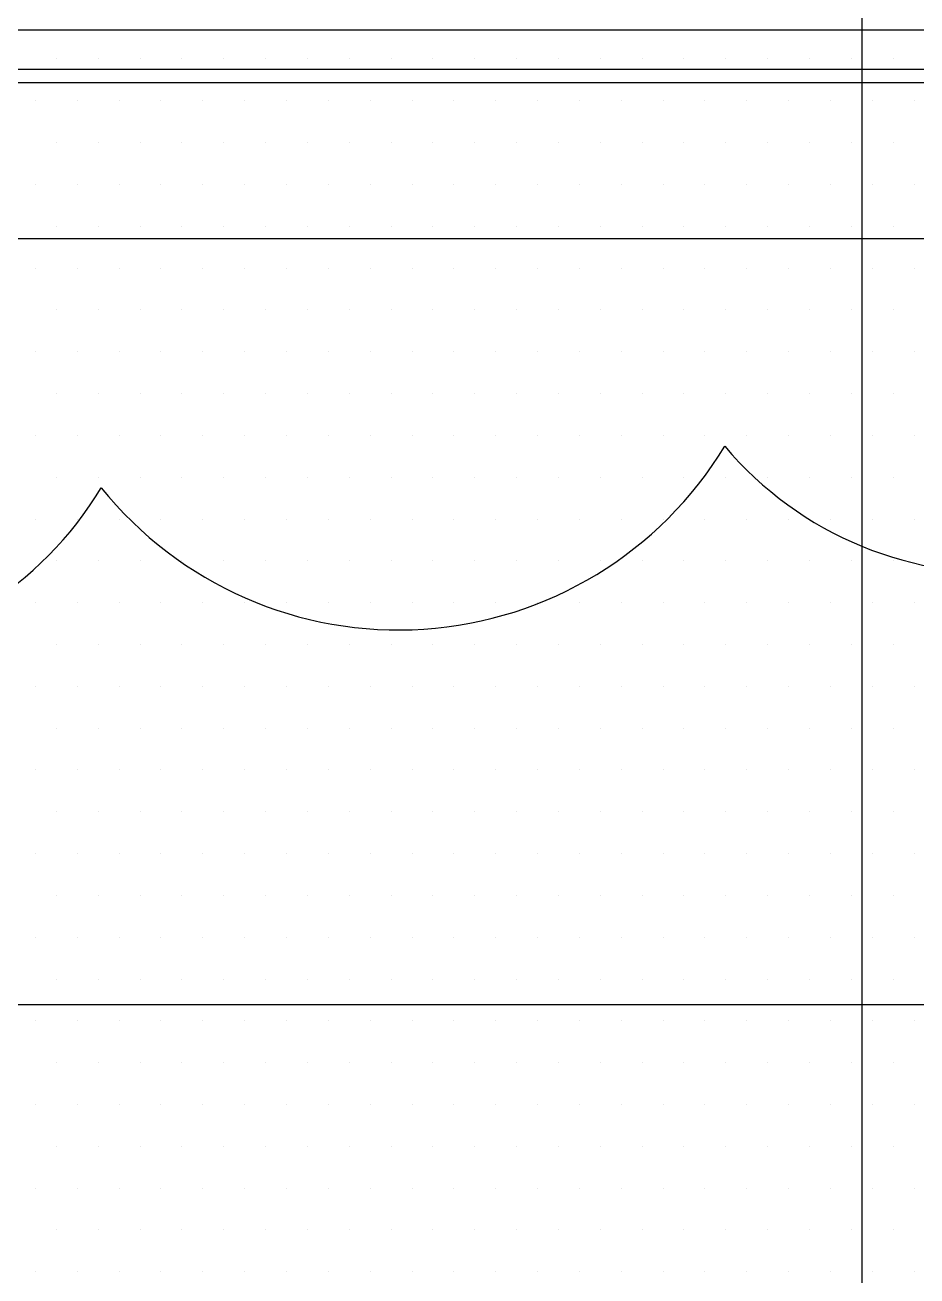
# Model space of a CAD drawing. Header units: millimetres. Extents: x 43168.9 to 43194.6, y -25545.1 to -25543.4.
# Drawn here: x 43175.4414 to 43175.5091, y -25544.0045 to -25543.9095 of the extents above; entities that cross this region are included whole.
import ezdxf

# ---------------------------------------------------------------- set-up
doc = ezdxf.new("R2010")
doc.units = ezdxf.units.MM
doc.header["$LTSCALE"] = 200
doc.linetypes.add('DASHDOT2', pattern=[0.5, 0.25, -0.125, 0, -0.125])
for name, color, linetype in [('aks_sgh', 5, 'DASHDOT2'), ('cam_sgh', 1, 'Continuous'), ('olcudis_sgh', 185, 'Continuous'), ('tarama-zemin_sgh', 197, 'Continuous')]:
    doc.layers.add(name, color=color, linetype=linetype)

msp = doc.modelspace()

# ---------------------------------------------------------------- linework, layer by layer
for p, q in [((43175.494472, -25543.941494), (43175.494472, -25543.941494)), ((43175.44715, -25543.944647), (43175.44715, -25543.944647))]:
    msp.add_line(p, q)
for centre, radius, start, end in [((43175.515176, -25543.92406), 0.027066, 220.09941, 330.09941), ((43175.469707, -25543.926502), 0.028949, 218.81197, 328.81197), ((43175.423962, -25543.93076), 0.027028, 219.08336, 329.08336)]:
    msp.add_arc(centre, radius, start, end)
at = {"layer": 'aks_sgh'}
for p, q in [((43175.504879, -25543.740919), (43175.504879, -25544.609919)), ((43175.80688, -25543.90991), (43175.004878, -25543.90991)), ((43175.80688, -25543.983919), (43175.004878, -25543.983919))]:
    msp.add_line(p, q, dxfattribs=at)
at = {"layer": 'cam_sgh'}
for p, q in [((43175.541879, -25543.91291), (43175.405879, -25543.91291)), ((43175.540879, -25543.91391), (43175.405879, -25543.91391))]:
    msp.add_line(p, q, dxfattribs=at)
at = {"layer": 'olcudis_sgh'}
msp.add_line((43175.541129, -25543.925757), (43175.270629, -25543.925757), dxfattribs=at)
at = {"layer": 'tarama-zemin_sgh'}
for p, q in [((43175.44375, -25543.9121), (43175.44375, -25543.9121)), ((43175.446925, -25543.9121), (43175.446925, -25543.9121)), ((43175.4501, -25543.9121), (43175.4501, -25543.9121)), ((43175.453275, -25543.9121), (43175.453275, -25543.9121)), ((43175.45645, -25543.9121), (43175.45645, -25543.9121)), ((43175.459625, -25543.9121), (43175.459625, -25543.9121)), ((43175.4628, -25543.9121), (43175.4628, -25543.9121)), ((43175.465975, -25543.9121), (43175.465975, -25543.9121)), ((43175.46915, -25543.9121), (43175.46915, -25543.9121)), ((43175.472325, -25543.9121), (43175.472325, -25543.9121)), ((43175.4755, -25543.9121), (43175.4755, -25543.9121)), ((43175.478675, -25543.9121), (43175.478675, -25543.9121)), ((43175.48185, -25543.9121), (43175.48185, -25543.9121)), ((43175.485025, -25543.9121), (43175.485025, -25543.9121)), ((43175.4882, -25543.9121), (43175.4882, -25543.9121)), ((43175.491375, -25543.9121), (43175.491375, -25543.9121)), ((43175.49455, -25543.9121), (43175.49455, -25543.9121)), ((43175.497725, -25543.9121), (43175.497725, -25543.9121)), ((43175.5009, -25543.9121), (43175.5009, -25543.9121)), ((43175.504075, -25543.9121), (43175.504075, -25543.9121)), ((43175.50725, -25543.9121), (43175.50725, -25543.9121)), ((43175.442162, -25543.915275), (43175.442162, -25543.915275)), ((43175.445337, -25543.915275), (43175.445337, -25543.915275)), ((43175.448512, -25543.915275), (43175.448512, -25543.915275)), ((43175.451687, -25543.915275), (43175.451687, -25543.915275)), ((43175.454862, -25543.915275), (43175.454862, -25543.915275)), ((43175.458037, -25543.915275), (43175.458037, -25543.915275)), ((43175.461212, -25543.915275), (43175.461212, -25543.915275)), ((43175.464387, -25543.915275), (43175.464387, -25543.915275)), ((43175.467562, -25543.915275), (43175.467562, -25543.915275)), ((43175.470737, -25543.915275), (43175.470737, -25543.915275)), ((43175.473912, -25543.915275), (43175.473912, -25543.915275)), ((43175.477087, -25543.915275), (43175.477087, -25543.915275)), ((43175.480262, -25543.915275), (43175.480262, -25543.915275)), ((43175.483437, -25543.915275), (43175.483437, -25543.915275)), ((43175.486612, -25543.915275), (43175.486612, -25543.915275)), ((43175.489787, -25543.915275), (43175.489787, -25543.915275)), ((43175.492962, -25543.915275), (43175.492962, -25543.915275)), ((43175.496137, -25543.915275), (43175.496137, -25543.915275)), ((43175.499312, -25543.915275), (43175.499312, -25543.915275)), ((43175.502487, -25543.915275), (43175.502487, -25543.915275)), ((43175.505662, -25543.915275), (43175.505662, -25543.915275)), ((43175.508837, -25543.915275), (43175.508837, -25543.915275)), ((43175.44375, -25543.91845), (43175.44375, -25543.91845)), ((43175.446925, -25543.91845), (43175.446925, -25543.91845)), ((43175.4501, -25543.91845), (43175.4501, -25543.91845)), ((43175.453275, -25543.91845), (43175.453275, -25543.91845)), ((43175.45645, -25543.91845), (43175.45645, -25543.91845)), ((43175.459625, -25543.91845), (43175.459625, -25543.91845)), ((43175.4628, -25543.91845), (43175.4628, -25543.91845)), ((43175.465975, -25543.91845), (43175.465975, -25543.91845)), ((43175.46915, -25543.91845), (43175.46915, -25543.91845)), ((43175.472325, -25543.91845), (43175.472325, -25543.91845)), ((43175.4755, -25543.91845), (43175.4755, -25543.91845)), ((43175.478675, -25543.91845), (43175.478675, -25543.91845)), ((43175.48185, -25543.91845), (43175.48185, -25543.91845)), ((43175.485025, -25543.91845), (43175.485025, -25543.91845)), ((43175.4882, -25543.91845), (43175.4882, -25543.91845)), ((43175.491375, -25543.91845), (43175.491375, -25543.91845)), ((43175.49455, -25543.91845), (43175.49455, -25543.91845)), ((43175.497725, -25543.91845), (43175.497725, -25543.91845)), ((43175.5009, -25543.91845), (43175.5009, -25543.91845)), ((43175.504075, -25543.91845), (43175.504075, -25543.91845)), ((43175.50725, -25543.91845), (43175.50725, -25543.91845)), ((43175.442162, -25543.921625), (43175.442162, -25543.921625)), ((43175.445337, -25543.921625), (43175.445337, -25543.921625)), ((43175.448512, -25543.921625), (43175.448512, -25543.921625)), ((43175.451687, -25543.921625), (43175.451687, -25543.921625)), ((43175.454862, -25543.921625), (43175.454862, -25543.921625)), ((43175.458037, -25543.921625), (43175.458037, -25543.921625)), ((43175.461212, -25543.921625), (43175.461212, -25543.921625)), ((43175.464387, -25543.921625), (43175.464387, -25543.921625)), ((43175.467562, -25543.921625), (43175.467562, -25543.921625)), ((43175.470737, -25543.921625), (43175.470737, -25543.921625)), ((43175.473912, -25543.921625), (43175.473912, -25543.921625)), ((43175.477087, -25543.921625), (43175.477087, -25543.921625)), ((43175.480262, -25543.921625), (43175.480262, -25543.921625)), ((43175.483437, -25543.921625), (43175.483437, -25543.921625)), ((43175.486612, -25543.921625), (43175.486612, -25543.921625)), ((43175.489787, -25543.921625), (43175.489787, -25543.921625)), ((43175.492962, -25543.921625), (43175.492962, -25543.921625)), ((43175.496137, -25543.921625), (43175.496137, -25543.921625)), ((43175.499312, -25543.921625), (43175.499312, -25543.921625)), ((43175.502487, -25543.921625), (43175.502487, -25543.921625)), ((43175.505662, -25543.921625), (43175.505662, -25543.921625)), ((43175.508837, -25543.921625), (43175.508837, -25543.921625)), ((43175.44375, -25543.9248), (43175.44375, -25543.9248)), ((43175.446925, -25543.9248), (43175.446925, -25543.9248)), ((43175.4501, -25543.9248), (43175.4501, -25543.9248)), ((43175.453275, -25543.9248), (43175.453275, -25543.9248)), ((43175.45645, -25543.9248), (43175.45645, -25543.9248)), ((43175.459625, -25543.9248), (43175.459625, -25543.9248)), ((43175.4628, -25543.9248), (43175.4628, -25543.9248)), ((43175.465975, -25543.9248), (43175.465975, -25543.9248)), ((43175.46915, -25543.9248), (43175.46915, -25543.9248)), ((43175.472325, -25543.9248), (43175.472325, -25543.9248)), ((43175.4755, -25543.9248), (43175.4755, -25543.9248)), ((43175.478675, -25543.9248), (43175.478675, -25543.9248)), ((43175.48185, -25543.9248), (43175.48185, -25543.9248)), ((43175.485025, -25543.9248), (43175.485025, -25543.9248)), ((43175.4882, -25543.9248), (43175.4882, -25543.9248)), ((43175.491375, -25543.9248), (43175.491375, -25543.9248)), ((43175.49455, -25543.9248), (43175.49455, -25543.9248)), ((43175.497725, -25543.9248), (43175.497725, -25543.9248)), ((43175.5009, -25543.9248), (43175.5009, -25543.9248)), ((43175.504075, -25543.9248), (43175.504075, -25543.9248)), ((43175.50725, -25543.9248), (43175.50725, -25543.9248)), ((43175.442162, -25543.927975), (43175.442162, -25543.927975)), ((43175.445337, -25543.927975), (43175.445337, -25543.927975)), ((43175.448512, -25543.927975), (43175.448512, -25543.927975)), ((43175.451687, -25543.927975), (43175.451687, -25543.927975)), ((43175.454862, -25543.927975), (43175.454862, -25543.927975)), ((43175.458037, -25543.927975), (43175.458037, -25543.927975)), ((43175.461212, -25543.927975), (43175.461212, -25543.927975)), ((43175.464387, -25543.927975), (43175.464387, -25543.927975)), ((43175.467562, -25543.927975), (43175.467562, -25543.927975)), ((43175.470737, -25543.927975), (43175.470737, -25543.927975)), ((43175.473912, -25543.927975), (43175.473912, -25543.927975)), ((43175.477087, -25543.927975), (43175.477087, -25543.927975)), ((43175.480262, -25543.927975), (43175.480262, -25543.927975)), ((43175.483437, -25543.927975), (43175.483437, -25543.927975)), ((43175.486612, -25543.927975), (43175.486612, -25543.927975)), ((43175.489787, -25543.927975), (43175.489787, -25543.927975)), ((43175.492962, -25543.927975), (43175.492962, -25543.927975)), ((43175.496137, -25543.927975), (43175.496137, -25543.927975)), ((43175.499312, -25543.927975), (43175.499312, -25543.927975)), ((43175.502487, -25543.927975), (43175.502487, -25543.927975)), ((43175.505662, -25543.927975), (43175.505662, -25543.927975)), ((43175.508837, -25543.927975), (43175.508837, -25543.927975)), ((43175.44375, -25543.93115), (43175.44375, -25543.93115)), ((43175.446925, -25543.93115), (43175.446925, -25543.93115)), ((43175.4501, -25543.93115), (43175.4501, -25543.93115)), ((43175.453275, -25543.93115), (43175.453275, -25543.93115)), ((43175.45645, -25543.93115), (43175.45645, -25543.93115)), ((43175.459625, -25543.93115), (43175.459625, -25543.93115)), ((43175.4628, -25543.93115), (43175.4628, -25543.93115)), ((43175.465975, -25543.93115), (43175.465975, -25543.93115)), ((43175.46915, -25543.93115), (43175.46915, -25543.93115)), ((43175.472325, -25543.93115), (43175.472325, -25543.93115)), ((43175.4755, -25543.93115), (43175.4755, -25543.93115)), ((43175.478675, -25543.93115), (43175.478675, -25543.93115)), ((43175.48185, -25543.93115), (43175.48185, -25543.93115)), ((43175.485025, -25543.93115), (43175.485025, -25543.93115)), ((43175.4882, -25543.93115), (43175.4882, -25543.93115)), ((43175.491375, -25543.93115), (43175.491375, -25543.93115)), ((43175.49455, -25543.93115), (43175.49455, -25543.93115)), ((43175.497725, -25543.93115), (43175.497725, -25543.93115)), ((43175.5009, -25543.93115), (43175.5009, -25543.93115)), ((43175.504075, -25543.93115), (43175.504075, -25543.93115)), ((43175.50725, -25543.93115), (43175.50725, -25543.93115)), ((43175.442162, -25543.934325), (43175.442162, -25543.934325)), ((43175.445337, -25543.934325), (43175.445337, -25543.934325)), ((43175.448512, -25543.934325), (43175.448512, -25543.934325)), ((43175.451687, -25543.934325), (43175.451687, -25543.934325)), ((43175.454862, -25543.934325), (43175.454862, -25543.934325)), ((43175.458037, -25543.934325), (43175.458037, -25543.934325)), ((43175.461212, -25543.934325), (43175.461212, -25543.934325)), ((43175.464387, -25543.934325), (43175.464387, -25543.934325)), ((43175.467562, -25543.934325), (43175.467562, -25543.934325)), ((43175.470737, -25543.934325), (43175.470737, -25543.934325)), ((43175.473912, -25543.934325), (43175.473912, -25543.934325)), ((43175.477087, -25543.934325), (43175.477087, -25543.934325)), ((43175.480262, -25543.934325), (43175.480262, -25543.934325)), ((43175.483437, -25543.934325), (43175.483437, -25543.934325)), ((43175.486612, -25543.934325), (43175.486612, -25543.934325)), ((43175.489787, -25543.934325), (43175.489787, -25543.934325)), ((43175.492962, -25543.934325), (43175.492962, -25543.934325)), ((43175.496137, -25543.934325), (43175.496137, -25543.934325)), ((43175.499312, -25543.934325), (43175.499312, -25543.934325)), ((43175.502487, -25543.934325), (43175.502487, -25543.934325)), ((43175.505662, -25543.934325), (43175.505662, -25543.934325)), ((43175.508837, -25543.934325), (43175.508837, -25543.934325)), ((43175.44375, -25543.9375), (43175.44375, -25543.9375)), ((43175.446925, -25543.9375), (43175.446925, -25543.9375)), ((43175.4501, -25543.9375), (43175.4501, -25543.9375)), ((43175.453275, -25543.9375), (43175.453275, -25543.9375)), ((43175.45645, -25543.9375), (43175.45645, -25543.9375)), ((43175.459625, -25543.9375), (43175.459625, -25543.9375)), ((43175.4628, -25543.9375), (43175.4628, -25543.9375)), ((43175.465975, -25543.9375), (43175.465975, -25543.9375)), ((43175.46915, -25543.9375), (43175.46915, -25543.9375)), ((43175.472325, -25543.9375), (43175.472325, -25543.9375)), ((43175.4755, -25543.9375), (43175.4755, -25543.9375)), ((43175.478675, -25543.9375), (43175.478675, -25543.9375)), ((43175.48185, -25543.9375), (43175.48185, -25543.9375)), ((43175.485025, -25543.9375), (43175.485025, -25543.9375)), ((43175.4882, -25543.9375), (43175.4882, -25543.9375)), ((43175.491375, -25543.9375), (43175.491375, -25543.9375)), ((43175.49455, -25543.9375), (43175.49455, -25543.9375)), ((43175.497725, -25543.9375), (43175.497725, -25543.9375)), ((43175.5009, -25543.9375), (43175.5009, -25543.9375)), ((43175.504075, -25543.9375), (43175.504075, -25543.9375)), ((43175.50725, -25543.9375), (43175.50725, -25543.9375)), ((43175.442162, -25543.940675), (43175.442162, -25543.940675)), ((43175.445337, -25543.940675), (43175.445337, -25543.940675)), ((43175.448512, -25543.940675), (43175.448512, -25543.940675)), ((43175.451687, -25543.940675), (43175.451687, -25543.940675)), ((43175.454862, -25543.940675), (43175.454862, -25543.940675)), ((43175.458037, -25543.940675), (43175.458037, -25543.940675)), ((43175.461212, -25543.940675), (43175.461212, -25543.940675)), ((43175.464387, -25543.940675), (43175.464387, -25543.940675)), ((43175.467562, -25543.940675), (43175.467562, -25543.940675)), ((43175.470737, -25543.940675), (43175.470737, -25543.940675)), ((43175.473912, -25543.940675), (43175.473912, -25543.940675)), ((43175.477087, -25543.940675), (43175.477087, -25543.940675)), ((43175.480262, -25543.940675), (43175.480262, -25543.940675)), ((43175.483437, -25543.940675), (43175.483437, -25543.940675)), ((43175.486612, -25543.940675), (43175.486612, -25543.940675)), ((43175.489787, -25543.940675), (43175.489787, -25543.940675)), ((43175.492962, -25543.940675), (43175.492962, -25543.940675)), ((43175.496137, -25543.940675), (43175.496137, -25543.940675)), ((43175.499312, -25543.940675), (43175.499312, -25543.940675)), ((43175.502487, -25543.940675), (43175.502487, -25543.940675)), ((43175.505662, -25543.940675), (43175.505662, -25543.940675)), ((43175.508837, -25543.940675), (43175.508837, -25543.940675)), ((43175.44375, -25543.94385), (43175.44375, -25543.94385)), ((43175.446925, -25543.94385), (43175.446925, -25543.94385)), ((43175.4501, -25543.94385), (43175.4501, -25543.94385)), ((43175.453275, -25543.94385), (43175.453275, -25543.94385)), ((43175.45645, -25543.94385), (43175.45645, -25543.94385)), ((43175.459625, -25543.94385), (43175.459625, -25543.94385)), ((43175.4628, -25543.94385), (43175.4628, -25543.94385)), ((43175.465975, -25543.94385), (43175.465975, -25543.94385)), ((43175.46915, -25543.94385), (43175.46915, -25543.94385)), ((43175.472325, -25543.94385), (43175.472325, -25543.94385)), ((43175.4755, -25543.94385), (43175.4755, -25543.94385)), ((43175.478675, -25543.94385), (43175.478675, -25543.94385)), ((43175.48185, -25543.94385), (43175.48185, -25543.94385)), ((43175.485025, -25543.94385), (43175.485025, -25543.94385)), ((43175.4882, -25543.94385), (43175.4882, -25543.94385)), ((43175.491375, -25543.94385), (43175.491375, -25543.94385)), ((43175.49455, -25543.94385), (43175.49455, -25543.94385)), ((43175.497725, -25543.94385), (43175.497725, -25543.94385)), ((43175.5009, -25543.94385), (43175.5009, -25543.94385)), ((43175.504075, -25543.94385), (43175.504075, -25543.94385)), ((43175.50725, -25543.94385), (43175.50725, -25543.94385)), ((43175.442162, -25543.947025), (43175.442162, -25543.947025)), ((43175.445337, -25543.947025), (43175.445337, -25543.947025)), ((43175.448512, -25543.947025), (43175.448512, -25543.947025)), ((43175.451687, -25543.947025), (43175.451687, -25543.947025)), ((43175.454862, -25543.947025), (43175.454862, -25543.947025)), ((43175.458037, -25543.947025), (43175.458037, -25543.947025)), ((43175.461212, -25543.947025), (43175.461212, -25543.947025)), ((43175.464387, -25543.947025), (43175.464387, -25543.947025)), ((43175.467562, -25543.947025), (43175.467562, -25543.947025)), ((43175.470737, -25543.947025), (43175.470737, -25543.947025)), ((43175.473912, -25543.947025), (43175.473912, -25543.947025)), ((43175.477087, -25543.947025), (43175.477087, -25543.947025)), ((43175.480262, -25543.947025), (43175.480262, -25543.947025)), ((43175.483437, -25543.947025), (43175.483437, -25543.947025)), ((43175.486612, -25543.947025), (43175.486612, -25543.947025)), ((43175.489787, -25543.947025), (43175.489787, -25543.947025)), ((43175.492962, -25543.947025), (43175.492962, -25543.947025)), ((43175.496137, -25543.947025), (43175.496137, -25543.947025)), ((43175.499312, -25543.947025), (43175.499312, -25543.947025)), ((43175.502487, -25543.947025), (43175.502487, -25543.947025)), ((43175.505662, -25543.947025), (43175.505662, -25543.947025)), ((43175.508837, -25543.947025), (43175.508837, -25543.947025)), ((43175.44375, -25543.9502), (43175.44375, -25543.9502)), ((43175.446925, -25543.9502), (43175.446925, -25543.9502)), ((43175.4501, -25543.9502), (43175.4501, -25543.9502)), ((43175.453275, -25543.9502), (43175.453275, -25543.9502)), ((43175.45645, -25543.9502), (43175.45645, -25543.9502)), ((43175.459625, -25543.9502), (43175.459625, -25543.9502)), ((43175.4628, -25543.9502), (43175.4628, -25543.9502)), ((43175.465975, -25543.9502), (43175.465975, -25543.9502)), ((43175.46915, -25543.9502), (43175.46915, -25543.9502)), ((43175.472325, -25543.9502), (43175.472325, -25543.9502)), ((43175.4755, -25543.9502), (43175.4755, -25543.9502)), ((43175.478675, -25543.9502), (43175.478675, -25543.9502)), ((43175.48185, -25543.9502), (43175.48185, -25543.9502)), ((43175.485025, -25543.9502), (43175.485025, -25543.9502)), ((43175.4882, -25543.9502), (43175.4882, -25543.9502)), ((43175.491375, -25543.9502), (43175.491375, -25543.9502)), ((43175.49455, -25543.9502), (43175.49455, -25543.9502)), ((43175.497725, -25543.9502), (43175.497725, -25543.9502)), ((43175.5009, -25543.9502), (43175.5009, -25543.9502)), ((43175.504075, -25543.9502), (43175.504075, -25543.9502)), ((43175.50725, -25543.9502), (43175.50725, -25543.9502)), ((43175.442162, -25543.953375), (43175.442162, -25543.953375)), ((43175.445337, -25543.953375), (43175.445337, -25543.953375)), ((43175.448512, -25543.953375), (43175.448512, -25543.953375)), ((43175.451687, -25543.953375), (43175.451687, -25543.953375)), ((43175.454862, -25543.953375), (43175.454862, -25543.953375)), ((43175.458037, -25543.953375), (43175.458037, -25543.953375)), ((43175.461212, -25543.953375), (43175.461212, -25543.953375)), ((43175.464387, -25543.953375), (43175.464387, -25543.953375)), ((43175.467562, -25543.953375), (43175.467562, -25543.953375)), ((43175.470737, -25543.953375), (43175.470737, -25543.953375)), ((43175.473912, -25543.953375), (43175.473912, -25543.953375)), ((43175.477087, -25543.953375), (43175.477087, -25543.953375)), ((43175.480262, -25543.953375), (43175.480262, -25543.953375)), ((43175.483437, -25543.953375), (43175.483437, -25543.953375)), ((43175.486612, -25543.953375), (43175.486612, -25543.953375)), ((43175.489787, -25543.953375), (43175.489787, -25543.953375)), ((43175.492962, -25543.953375), (43175.492962, -25543.953375)), ((43175.496137, -25543.953375), (43175.496137, -25543.953375)), ((43175.499312, -25543.953375), (43175.499312, -25543.953375)), ((43175.502487, -25543.953375), (43175.502487, -25543.953375)), ((43175.505662, -25543.953375), (43175.505662, -25543.953375)), ((43175.508837, -25543.953375), (43175.508837, -25543.953375)), ((43175.44375, -25543.95655), (43175.44375, -25543.95655)), ((43175.446925, -25543.95655), (43175.446925, -25543.95655)), ((43175.4501, -25543.95655), (43175.4501, -25543.95655)), ((43175.453275, -25543.95655), (43175.453275, -25543.95655)), ((43175.45645, -25543.95655), (43175.45645, -25543.95655)), ((43175.459625, -25543.95655), (43175.459625, -25543.95655)), ((43175.4628, -25543.95655), (43175.4628, -25543.95655)), ((43175.465975, -25543.95655), (43175.465975, -25543.95655)), ((43175.46915, -25543.95655), (43175.46915, -25543.95655)), ((43175.472325, -25543.95655), (43175.472325, -25543.95655)), ((43175.4755, -25543.95655), (43175.4755, -25543.95655)), ((43175.478675, -25543.95655), (43175.478675, -25543.95655)), ((43175.48185, -25543.95655), (43175.48185, -25543.95655)), ((43175.485025, -25543.95655), (43175.485025, -25543.95655)), ((43175.4882, -25543.95655), (43175.4882, -25543.95655)), ((43175.491375, -25543.95655), (43175.491375, -25543.95655)), ((43175.49455, -25543.95655), (43175.49455, -25543.95655)), ((43175.497725, -25543.95655), (43175.497725, -25543.95655)), ((43175.5009, -25543.95655), (43175.5009, -25543.95655)), ((43175.504075, -25543.95655), (43175.504075, -25543.95655)), ((43175.50725, -25543.95655), (43175.50725, -25543.95655)), ((43175.442162, -25543.959725), (43175.442162, -25543.959725)), ((43175.445337, -25543.959725), (43175.445337, -25543.959725)), ((43175.448512, -25543.959725), (43175.448512, -25543.959725)), ((43175.451687, -25543.959725), (43175.451687, -25543.959725)), ((43175.454862, -25543.959725), (43175.454862, -25543.959725)), ((43175.458037, -25543.959725), (43175.458037, -25543.959725)), ((43175.461212, -25543.959725), (43175.461212, -25543.959725)), ((43175.464387, -25543.959725), (43175.464387, -25543.959725)), ((43175.467562, -25543.959725), (43175.467562, -25543.959725)), ((43175.470737, -25543.959725), (43175.470737, -25543.959725)), ((43175.473912, -25543.959725), (43175.473912, -25543.959725)), ((43175.477087, -25543.959725), (43175.477087, -25543.959725)), ((43175.480262, -25543.959725), (43175.480262, -25543.959725)), ((43175.483437, -25543.959725), (43175.483437, -25543.959725)), ((43175.486612, -25543.959725), (43175.486612, -25543.959725)), ((43175.489787, -25543.959725), (43175.489787, -25543.959725)), ((43175.492962, -25543.959725), (43175.492962, -25543.959725)), ((43175.496137, -25543.959725), (43175.496137, -25543.959725)), ((43175.499312, -25543.959725), (43175.499312, -25543.959725)), ((43175.502487, -25543.959725), (43175.502487, -25543.959725)), ((43175.505662, -25543.959725), (43175.505662, -25543.959725)), ((43175.508837, -25543.959725), (43175.508837, -25543.959725)), ((43175.44375, -25543.9629), (43175.44375, -25543.9629)), ((43175.446925, -25543.9629), (43175.446925, -25543.9629)), ((43175.4501, -25543.9629), (43175.4501, -25543.9629)), ((43175.453275, -25543.9629), (43175.453275, -25543.9629)), ((43175.45645, -25543.9629), (43175.45645, -25543.9629)), ((43175.459625, -25543.9629), (43175.459625, -25543.9629)), ((43175.4628, -25543.9629), (43175.4628, -25543.9629)), ((43175.465975, -25543.9629), (43175.465975, -25543.9629)), ((43175.46915, -25543.9629), (43175.46915, -25543.9629)), ((43175.472325, -25543.9629), (43175.472325, -25543.9629)), ((43175.4755, -25543.9629), (43175.4755, -25543.9629)), ((43175.478675, -25543.9629), (43175.478675, -25543.9629)), ((43175.48185, -25543.9629), (43175.48185, -25543.9629)), ((43175.485025, -25543.9629), (43175.485025, -25543.9629)), ((43175.4882, -25543.9629), (43175.4882, -25543.9629)), ((43175.491375, -25543.9629), (43175.491375, -25543.9629)), ((43175.49455, -25543.9629), (43175.49455, -25543.9629)), ((43175.497725, -25543.9629), (43175.497725, -25543.9629)), ((43175.5009, -25543.9629), (43175.5009, -25543.9629)), ((43175.504075, -25543.9629), (43175.504075, -25543.9629)), ((43175.50725, -25543.9629), (43175.50725, -25543.9629)), ((43175.442162, -25543.966075), (43175.442162, -25543.966075)), ((43175.445337, -25543.966075), (43175.445337, -25543.966075)), ((43175.448512, -25543.966075), (43175.448512, -25543.966075)), ((43175.451687, -25543.966075), (43175.451687, -25543.966075)), ((43175.454862, -25543.966075), (43175.454862, -25543.966075)), ((43175.458037, -25543.966075), (43175.458037, -25543.966075)), ((43175.461212, -25543.966075), (43175.461212, -25543.966075)), ((43175.464387, -25543.966075), (43175.464387, -25543.966075)), ((43175.467562, -25543.966075), (43175.467562, -25543.966075)), ((43175.470737, -25543.966075), (43175.470737, -25543.966075)), ((43175.473912, -25543.966075), (43175.473912, -25543.966075)), ((43175.477087, -25543.966075), (43175.477087, -25543.966075)), ((43175.480262, -25543.966075), (43175.480262, -25543.966075)), ((43175.483437, -25543.966075), (43175.483437, -25543.966075)), ((43175.486612, -25543.966075), (43175.486612, -25543.966075)), ((43175.489787, -25543.966075), (43175.489787, -25543.966075)), ((43175.492962, -25543.966075), (43175.492962, -25543.966075)), ((43175.496137, -25543.966075), (43175.496137, -25543.966075)), ((43175.499312, -25543.966075), (43175.499312, -25543.966075)), ((43175.502487, -25543.966075), (43175.502487, -25543.966075)), ((43175.505662, -25543.966075), (43175.505662, -25543.966075)), ((43175.508837, -25543.966075), (43175.508837, -25543.966075)), ((43175.44375, -25543.96925), (43175.44375, -25543.96925)), ((43175.446925, -25543.96925), (43175.446925, -25543.96925)), ((43175.4501, -25543.96925), (43175.4501, -25543.96925)), ((43175.453275, -25543.96925), (43175.453275, -25543.96925)), ((43175.45645, -25543.96925), (43175.45645, -25543.96925)), ((43175.459625, -25543.96925), (43175.459625, -25543.96925)), ((43175.4628, -25543.96925), (43175.4628, -25543.96925)), ((43175.465975, -25543.96925), (43175.465975, -25543.96925)), ((43175.46915, -25543.96925), (43175.46915, -25543.96925)), ((43175.472325, -25543.96925), (43175.472325, -25543.96925)), ((43175.4755, -25543.96925), (43175.4755, -25543.96925)), ((43175.478675, -25543.96925), (43175.478675, -25543.96925)), ((43175.48185, -25543.96925), (43175.48185, -25543.96925)), ((43175.485025, -25543.96925), (43175.485025, -25543.96925)), ((43175.4882, -25543.96925), (43175.4882, -25543.96925)), ((43175.491375, -25543.96925), (43175.491375, -25543.96925)), ((43175.49455, -25543.96925), (43175.49455, -25543.96925)), ((43175.497725, -25543.96925), (43175.497725, -25543.96925)), ((43175.5009, -25543.96925), (43175.5009, -25543.96925)), ((43175.504075, -25543.96925), (43175.504075, -25543.96925)), ((43175.50725, -25543.96925), (43175.50725, -25543.96925)), ((43175.442162, -25543.972425), (43175.442162, -25543.972425)), ((43175.445337, -25543.972425), (43175.445337, -25543.972425)), ((43175.448512, -25543.972425), (43175.448512, -25543.972425)), ((43175.451687, -25543.972425), (43175.451687, -25543.972425)), ((43175.454862, -25543.972425), (43175.454862, -25543.972425)), ((43175.458037, -25543.972425), (43175.458037, -25543.972425)), ((43175.461212, -25543.972425), (43175.461212, -25543.972425)), ((43175.464387, -25543.972425), (43175.464387, -25543.972425)), ((43175.467562, -25543.972425), (43175.467562, -25543.972425)), ((43175.470737, -25543.972425), (43175.470737, -25543.972425)), ((43175.473912, -25543.972425), (43175.473912, -25543.972425)), ((43175.477087, -25543.972425), (43175.477087, -25543.972425)), ((43175.480262, -25543.972425), (43175.480262, -25543.972425)), ((43175.483437, -25543.972425), (43175.483437, -25543.972425)), ((43175.486612, -25543.972425), (43175.486612, -25543.972425)), ((43175.489787, -25543.972425), (43175.489787, -25543.972425)), ((43175.492962, -25543.972425), (43175.492962, -25543.972425)), ((43175.496137, -25543.972425), (43175.496137, -25543.972425)), ((43175.499312, -25543.972425), (43175.499312, -25543.972425)), ((43175.502487, -25543.972425), (43175.502487, -25543.972425)), ((43175.505662, -25543.972425), (43175.505662, -25543.972425)), ((43175.508837, -25543.972425), (43175.508837, -25543.972425)), ((43175.44375, -25543.9756), (43175.44375, -25543.9756)), ((43175.446925, -25543.9756), (43175.446925, -25543.9756)), ((43175.4501, -25543.9756), (43175.4501, -25543.9756)), ((43175.453275, -25543.9756), (43175.453275, -25543.9756)), ((43175.45645, -25543.9756), (43175.45645, -25543.9756)), ((43175.459625, -25543.9756), (43175.459625, -25543.9756)), ((43175.4628, -25543.9756), (43175.4628, -25543.9756)), ((43175.465975, -25543.9756), (43175.465975, -25543.9756)), ((43175.46915, -25543.9756), (43175.46915, -25543.9756)), ((43175.472325, -25543.9756), (43175.472325, -25543.9756)), ((43175.4755, -25543.9756), (43175.4755, -25543.9756)), ((43175.478675, -25543.9756), (43175.478675, -25543.9756)), ((43175.48185, -25543.9756), (43175.48185, -25543.9756)), ((43175.485025, -25543.9756), (43175.485025, -25543.9756)), ((43175.4882, -25543.9756), (43175.4882, -25543.9756)), ((43175.491375, -25543.9756), (43175.491375, -25543.9756)), ((43175.49455, -25543.9756), (43175.49455, -25543.9756)), ((43175.497725, -25543.9756), (43175.497725, -25543.9756)), ((43175.5009, -25543.9756), (43175.5009, -25543.9756)), ((43175.504075, -25543.9756), (43175.504075, -25543.9756)), ((43175.50725, -25543.9756), (43175.50725, -25543.9756)), ((43175.442162, -25543.978775), (43175.442162, -25543.978775)), ((43175.445337, -25543.978775), (43175.445337, -25543.978775)), ((43175.448512, -25543.978775), (43175.448512, -25543.978775)), ((43175.451687, -25543.978775), (43175.451687, -25543.978775)), ((43175.454862, -25543.978775), (43175.454862, -25543.978775)), ((43175.458037, -25543.978775), (43175.458037, -25543.978775)), ((43175.461212, -25543.978775), (43175.461212, -25543.978775)), ((43175.464387, -25543.978775), (43175.464387, -25543.978775)), ((43175.467562, -25543.978775), (43175.467562, -25543.978775)), ((43175.470737, -25543.978775), (43175.470737, -25543.978775)), ((43175.473912, -25543.978775), (43175.473912, -25543.978775)), ((43175.477087, -25543.978775), (43175.477087, -25543.978775)), ((43175.480262, -25543.978775), (43175.480262, -25543.978775)), ((43175.483437, -25543.978775), (43175.483437, -25543.978775)), ((43175.486612, -25543.978775), (43175.486612, -25543.978775)), ((43175.489787, -25543.978775), (43175.489787, -25543.978775)), ((43175.492962, -25543.978775), (43175.492962, -25543.978775)), ((43175.496137, -25543.978775), (43175.496137, -25543.978775)), ((43175.499312, -25543.978775), (43175.499312, -25543.978775)), ((43175.502487, -25543.978775), (43175.502487, -25543.978775)), ((43175.505662, -25543.978775), (43175.505662, -25543.978775)), ((43175.508837, -25543.978775), (43175.508837, -25543.978775)), ((43175.44375, -25543.98195), (43175.44375, -25543.98195)), ((43175.446925, -25543.98195), (43175.446925, -25543.98195)), ((43175.4501, -25543.98195), (43175.4501, -25543.98195)), ((43175.453275, -25543.98195), (43175.453275, -25543.98195)), ((43175.45645, -25543.98195), (43175.45645, -25543.98195)), ((43175.459625, -25543.98195), (43175.459625, -25543.98195)), ((43175.4628, -25543.98195), (43175.4628, -25543.98195)), ((43175.465975, -25543.98195), (43175.465975, -25543.98195)), ((43175.46915, -25543.98195), (43175.46915, -25543.98195)), ((43175.472325, -25543.98195), (43175.472325, -25543.98195)), ((43175.4755, -25543.98195), (43175.4755, -25543.98195)), ((43175.478675, -25543.98195), (43175.478675, -25543.98195)), ((43175.48185, -25543.98195), (43175.48185, -25543.98195)), ((43175.485025, -25543.98195), (43175.485025, -25543.98195)), ((43175.4882, -25543.98195), (43175.4882, -25543.98195)), ((43175.491375, -25543.98195), (43175.491375, -25543.98195)), ((43175.49455, -25543.98195), (43175.49455, -25543.98195)), ((43175.497725, -25543.98195), (43175.497725, -25543.98195)), ((43175.5009, -25543.98195), (43175.5009, -25543.98195)), ((43175.504075, -25543.98195), (43175.504075, -25543.98195)), ((43175.50725, -25543.98195), (43175.50725, -25543.98195)), ((43175.442162, -25543.985125), (43175.442162, -25543.985125)), ((43175.445337, -25543.985125), (43175.445337, -25543.985125)), ((43175.448512, -25543.985125), (43175.448512, -25543.985125)), ((43175.451687, -25543.985125), (43175.451687, -25543.985125)), ((43175.454862, -25543.985125), (43175.454862, -25543.985125)), ((43175.458037, -25543.985125), (43175.458037, -25543.985125)), ((43175.461212, -25543.985125), (43175.461212, -25543.985125)), ((43175.464387, -25543.985125), (43175.464387, -25543.985125)), ((43175.467562, -25543.985125), (43175.467562, -25543.985125)), ((43175.470737, -25543.985125), (43175.470737, -25543.985125)), ((43175.473912, -25543.985125), (43175.473912, -25543.985125)), ((43175.477087, -25543.985125), (43175.477087, -25543.985125)), ((43175.480262, -25543.985125), (43175.480262, -25543.985125)), ((43175.483437, -25543.985125), (43175.483437, -25543.985125)), ((43175.486612, -25543.985125), (43175.486612, -25543.985125)), ((43175.489787, -25543.985125), (43175.489787, -25543.985125)), ((43175.492962, -25543.985125), (43175.492962, -25543.985125)), ((43175.496137, -25543.985125), (43175.496137, -25543.985125)), ((43175.499312, -25543.985125), (43175.499312, -25543.985125)), ((43175.502487, -25543.985125), (43175.502487, -25543.985125)), ((43175.505662, -25543.985125), (43175.505662, -25543.985125)), ((43175.508837, -25543.985125), (43175.508837, -25543.985125)), ((43175.44375, -25543.9883), (43175.44375, -25543.9883)), ((43175.446925, -25543.9883), (43175.446925, -25543.9883)), ((43175.4501, -25543.9883), (43175.4501, -25543.9883)), ((43175.453275, -25543.9883), (43175.453275, -25543.9883)), ((43175.45645, -25543.9883), (43175.45645, -25543.9883)), ((43175.459625, -25543.9883), (43175.459625, -25543.9883)), ((43175.4628, -25543.9883), (43175.4628, -25543.9883)), ((43175.465975, -25543.9883), (43175.465975, -25543.9883)), ((43175.46915, -25543.9883), (43175.46915, -25543.9883)), ((43175.472325, -25543.9883), (43175.472325, -25543.9883)), ((43175.4755, -25543.9883), (43175.4755, -25543.9883)), ((43175.478675, -25543.9883), (43175.478675, -25543.9883)), ((43175.48185, -25543.9883), (43175.48185, -25543.9883)), ((43175.485025, -25543.9883), (43175.485025, -25543.9883)), ((43175.4882, -25543.9883), (43175.4882, -25543.9883)), ((43175.491375, -25543.9883), (43175.491375, -25543.9883)), ((43175.49455, -25543.9883), (43175.49455, -25543.9883)), ((43175.497725, -25543.9883), (43175.497725, -25543.9883)), ((43175.5009, -25543.9883), (43175.5009, -25543.9883)), ((43175.504075, -25543.9883), (43175.504075, -25543.9883)), ((43175.50725, -25543.9883), (43175.50725, -25543.9883)), ((43175.442162, -25543.991475), (43175.442162, -25543.991475)), ((43175.445337, -25543.991475), (43175.445337, -25543.991475)), ((43175.448512, -25543.991475), (43175.448512, -25543.991475)), ((43175.451687, -25543.991475), (43175.451687, -25543.991475)), ((43175.454862, -25543.991475), (43175.454862, -25543.991475)), ((43175.458037, -25543.991475), (43175.458037, -25543.991475)), ((43175.461212, -25543.991475), (43175.461212, -25543.991475)), ((43175.464387, -25543.991475), (43175.464387, -25543.991475)), ((43175.467562, -25543.991475), (43175.467562, -25543.991475)), ((43175.470737, -25543.991475), (43175.470737, -25543.991475)), ((43175.473912, -25543.991475), (43175.473912, -25543.991475)), ((43175.477087, -25543.991475), (43175.477087, -25543.991475)), ((43175.480262, -25543.991475), (43175.480262, -25543.991475)), ((43175.483437, -25543.991475), (43175.483437, -25543.991475)), ((43175.486612, -25543.991475), (43175.486612, -25543.991475)), ((43175.489787, -25543.991475), (43175.489787, -25543.991475)), ((43175.492962, -25543.991475), (43175.492962, -25543.991475)), ((43175.496137, -25543.991475), (43175.496137, -25543.991475)), ((43175.499312, -25543.991475), (43175.499312, -25543.991475)), ((43175.502487, -25543.991475), (43175.502487, -25543.991475)), ((43175.505662, -25543.991475), (43175.505662, -25543.991475)), ((43175.508837, -25543.991475), (43175.508837, -25543.991475)), ((43175.44375, -25543.99465), (43175.44375, -25543.99465)), ((43175.446925, -25543.99465), (43175.446925, -25543.99465)), ((43175.4501, -25543.99465), (43175.4501, -25543.99465)), ((43175.453275, -25543.99465), (43175.453275, -25543.99465)), ((43175.45645, -25543.99465), (43175.45645, -25543.99465)), ((43175.459625, -25543.99465), (43175.459625, -25543.99465)), ((43175.4628, -25543.99465), (43175.4628, -25543.99465)), ((43175.465975, -25543.99465), (43175.465975, -25543.99465)), ((43175.46915, -25543.99465), (43175.46915, -25543.99465)), ((43175.472325, -25543.99465), (43175.472325, -25543.99465)), ((43175.4755, -25543.99465), (43175.4755, -25543.99465)), ((43175.478675, -25543.99465), (43175.478675, -25543.99465)), ((43175.48185, -25543.99465), (43175.48185, -25543.99465)), ((43175.485025, -25543.99465), (43175.485025, -25543.99465)), ((43175.4882, -25543.99465), (43175.4882, -25543.99465)), ((43175.491375, -25543.99465), (43175.491375, -25543.99465)), ((43175.49455, -25543.99465), (43175.49455, -25543.99465)), ((43175.497725, -25543.99465), (43175.497725, -25543.99465)), ((43175.5009, -25543.99465), (43175.5009, -25543.99465)), ((43175.504075, -25543.99465), (43175.504075, -25543.99465)), ((43175.50725, -25543.99465), (43175.50725, -25543.99465)), ((43175.442162, -25543.997825), (43175.442162, -25543.997825)), ((43175.445337, -25543.997825), (43175.445337, -25543.997825)), ((43175.448512, -25543.997825), (43175.448512, -25543.997825)), ((43175.451687, -25543.997825), (43175.451687, -25543.997825)), ((43175.454862, -25543.997825), (43175.454862, -25543.997825)), ((43175.458037, -25543.997825), (43175.458037, -25543.997825)), ((43175.461212, -25543.997825), (43175.461212, -25543.997825)), ((43175.464387, -25543.997825), (43175.464387, -25543.997825)), ((43175.467562, -25543.997825), (43175.467562, -25543.997825)), ((43175.470737, -25543.997825), (43175.470737, -25543.997825)), ((43175.473912, -25543.997825), (43175.473912, -25543.997825)), ((43175.477087, -25543.997825), (43175.477087, -25543.997825)), ((43175.480262, -25543.997825), (43175.480262, -25543.997825)), ((43175.483437, -25543.997825), (43175.483437, -25543.997825)), ((43175.486612, -25543.997825), (43175.486612, -25543.997825)), ((43175.489787, -25543.997825), (43175.489787, -25543.997825)), ((43175.492962, -25543.997825), (43175.492962, -25543.997825)), ((43175.496137, -25543.997825), (43175.496137, -25543.997825)), ((43175.499312, -25543.997825), (43175.499312, -25543.997825)), ((43175.502487, -25543.997825), (43175.502487, -25543.997825)), ((43175.505662, -25543.997825), (43175.505662, -25543.997825)), ((43175.508837, -25543.997825), (43175.508837, -25543.997825)), ((43175.44375, -25544.001), (43175.44375, -25544.001)), ((43175.446925, -25544.001), (43175.446925, -25544.001)), ((43175.4501, -25544.001), (43175.4501, -25544.001)), ((43175.453275, -25544.001), (43175.453275, -25544.001)), ((43175.45645, -25544.001), (43175.45645, -25544.001)), ((43175.459625, -25544.001), (43175.459625, -25544.001)), ((43175.4628, -25544.001), (43175.4628, -25544.001)), ((43175.465975, -25544.001), (43175.465975, -25544.001)), ((43175.46915, -25544.001), (43175.46915, -25544.001)), ((43175.472325, -25544.001), (43175.472325, -25544.001)), ((43175.4755, -25544.001), (43175.4755, -25544.001)), ((43175.478675, -25544.001), (43175.478675, -25544.001)), ((43175.48185, -25544.001), (43175.48185, -25544.001)), ((43175.485025, -25544.001), (43175.485025, -25544.001)), ((43175.4882, -25544.001), (43175.4882, -25544.001)), ((43175.491375, -25544.001), (43175.491375, -25544.001)), ((43175.49455, -25544.001), (43175.49455, -25544.001)), ((43175.497725, -25544.001), (43175.497725, -25544.001)), ((43175.5009, -25544.001), (43175.5009, -25544.001)), ((43175.504075, -25544.001), (43175.504075, -25544.001)), ((43175.50725, -25544.001), (43175.50725, -25544.001)), ((43175.442162, -25544.004175), (43175.442162, -25544.004175)), ((43175.445337, -25544.004175), (43175.445337, -25544.004175)), ((43175.448512, -25544.004175), (43175.448512, -25544.004175)), ((43175.451687, -25544.004175), (43175.451687, -25544.004175)), ((43175.454862, -25544.004175), (43175.454862, -25544.004175)), ((43175.458037, -25544.004175), (43175.458037, -25544.004175)), ((43175.461212, -25544.004175), (43175.461212, -25544.004175)), ((43175.464387, -25544.004175), (43175.464387, -25544.004175)), ((43175.467562, -25544.004175), (43175.467562, -25544.004175)), ((43175.470737, -25544.004175), (43175.470737, -25544.004175)), ((43175.473912, -25544.004175), (43175.473912, -25544.004175)), ((43175.477087, -25544.004175), (43175.477087, -25544.004175)), ((43175.480262, -25544.004175), (43175.480262, -25544.004175)), ((43175.483437, -25544.004175), (43175.483437, -25544.004175)), ((43175.486612, -25544.004175), (43175.486612, -25544.004175)), ((43175.489787, -25544.004175), (43175.489787, -25544.004175)), ((43175.492962, -25544.004175), (43175.492962, -25544.004175)), ((43175.496137, -25544.004175), (43175.496137, -25544.004175)), ((43175.499312, -25544.004175), (43175.499312, -25544.004175)), ((43175.502487, -25544.004175), (43175.502487, -25544.004175)), ((43175.505662, -25544.004175), (43175.505662, -25544.004175)), ((43175.508837, -25544.004175), (43175.508837, -25544.004175))]:
    msp.add_line(p, q, dxfattribs=at)

doc.saveas('drawing.dxf')
